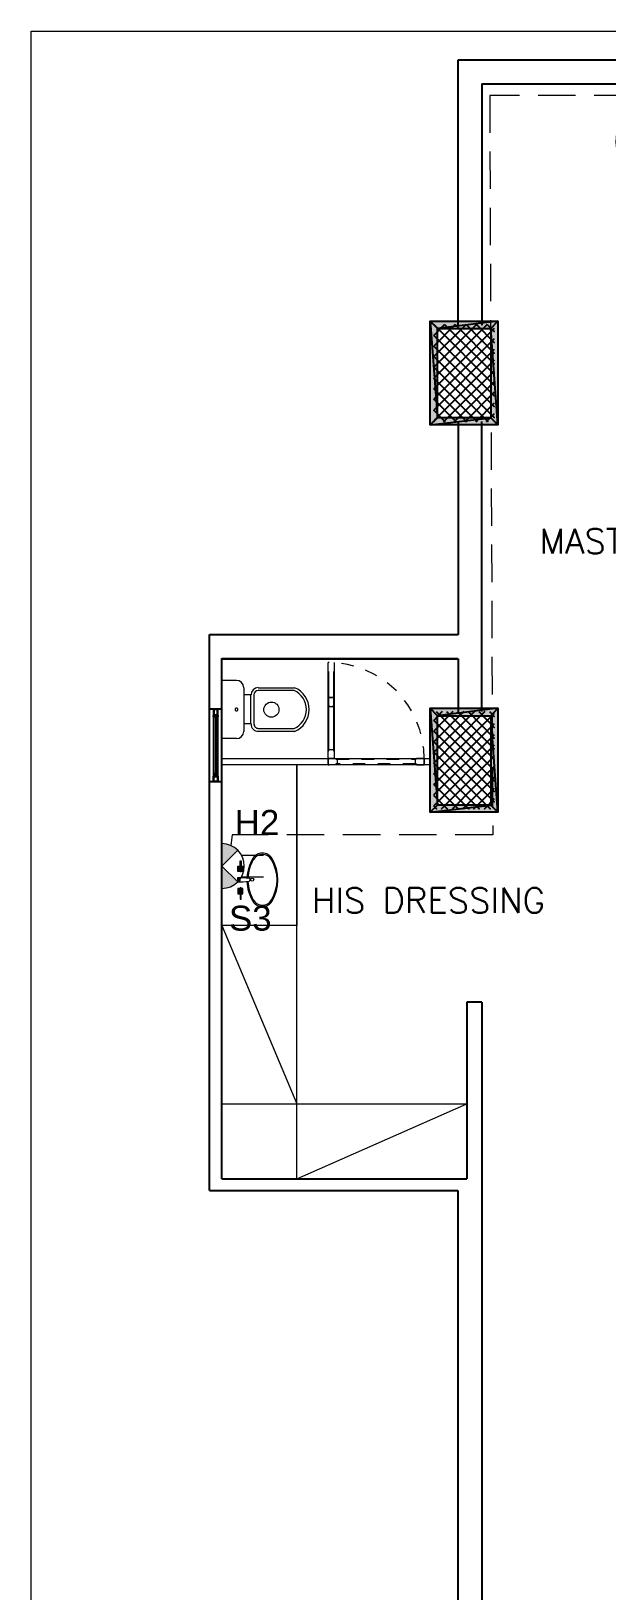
# Model space of a CAD drawing. Header units: inches. Extents: x 14 to 158, y 51 to 94.
# Drawn here: x 49.72 to 54.34, y 80.53 to 93.03 of the extents above; entities that cross this region are included whole.
import ezdxf

# ---------------------------------------------------------------- set-up
doc = ezdxf.new("R2010")
doc.units = ezdxf.units.IN
doc.header["$LTSCALE"] = 0.6
doc.header["$MEASUREMENT"] = 0
doc.linetypes.add('1st BASE_WTV$0$HIDDEN2', pattern=[0.1875, 0.125, -0.0625])
doc.linetypes.add('DASHED', pattern=[0.75, 0.5, -0.25])
doc.layers.get('0').update_dxf_attribs({"color": 253, "lineweight": 0})
for name, color, linetype, lineweight in [('1st BASE_WTV$0$A-DOOR', 253, 'Continuous', 0), ('1st BASE_WTV$0$A-DOOR-JAMB', 253, 'Continuous', 0), ('1st BASE_WTV$0$A-DOOR-OVHD', 253, '1st BASE_WTV$0$HIDDEN2', 0), ('1st BASE_WTV$0$A-DOOR-SWNG', 253, '1st BASE_WTV$0$HIDDEN2', 0), ('CABEL-L', 3, 'DASHED', 0), ('fur', 253, 'Continuous', 0), ('K Furniture', 253, 'Continuous', 0), ('LIGHT', 6, 'Continuous', 0), ('Muebles', 253, 'Continuous', 0), ('POWER', 4, 'Continuous', 0), ('text', 3, 'Continuous', 0), ('wiring1', 3, 'DASHED', 0)]:
    doc.layers.add(name, color=color, linetype=linetype, lineweight=lineweight)
doc.styles.add('SIMPLEX', font='SIMPLEX.SHX')
doc.styles.get("Standard").update_dxf_attribs({"font": 'arial.ttf'})

# ---------------------------------------------------------------- blocks, each defined once
blk = doc.blocks.new('A$C399A65E2')
at = {"layer": 'Muebles', "linetype": 'Continuous'}
for p, q in [((0.063, 0.018), (0.063, 0.027)), ((0.063, 0.027), (0.152, 0.027)), ((0.152, 0.018), (0.063, 0.018)), ((0.106, 0.027), (0.106, 0.04)), ((0.106, 0.04), (0.149, 0.04)), ((0.106, 0), (0.106, 0.018)), ((0.149, 0), (0.106, 0)), ((0.113, 0.027), (0.113, 0.034)), ((0.113, 0.034), (0.141, 0.034)), ((0.113, 0.008), (0.113, 0.018)), ((0.141, 0.008), (0.113, 0.008)), ((0.141, 0.034), (0.141, 0.027)), ((0.141, 0.018), (0.141, 0.008)), ((0.149, 0.04), (0.149, 0.027)), ((0.149, 0.018), (0.149, 0)), ((0.152, 0.027), (0.152, 0.018)), ((0.195, 0.039), (0.201, 0.09)), ((0.195, 0), (0.195, 0.039)), ((0.224, 0.018), (0.204, 0.018)), ((0.204, 0.018), (0.204, 0.006)), ((0.204, 0.006), (0.224, 0.006)), ((0.224, 0.006), (0.224, 0.018)), ((0.231, 0.04), (0.225, 0.091)), ((0.231, 0.001), (0.231, 0.04)), ((0.37, 0.027), (0.28, 0.027)), ((0.28, 0.027), (0.28, 0.018)), ((0.28, 0.018), (0.37, 0.018)), ((0.327, 0.04), (0.284, 0.04)), ((0.284, 0.04), (0.284, 0.027)), ((0.284, 0.018), (0.284, 0)), ((0.284, 0), (0.327, 0)), ((0.319, 0.034), (0.291, 0.034)), ((0.291, 0.034), (0.291, 0.027)), ((0.291, 0.018), (0.291, 0.008)), ((0.291, 0.008), (0.319, 0.008)), ((0.319, 0.027), (0.319, 0.034)), ((0.319, 0.008), (0.319, 0.018)), ((0.327, 0.027), (0.327, 0.04)), ((0.327, 0), (0.327, 0.018)), ((0.37, 0.018), (0.37, 0.027))]:
    blk.add_line(p, q, dxfattribs=at)
blk.add_circle((0.213, 0.114), 0.0126, dxfattribs=at)
for centre, radius, start, end in [((0.09, 0.196), 0.09, 120.5339, 239.4661), ((0.097, 0.196), 0.0848, 120.5339, 239.4661), ((0.215, -0.016), 0.336, 59.4662, 120.5338), ((0.215, -0.004), 0.317, 59.4662, 120.5338), ((0.333, 0.196), 0.0848, 300.5339, 59.4661), ((0.34, 0.196), 0.09, 300.5339, 59.4661), ((0.215, 0.408), 0.336, 239.4662, 267.2537), ((0.215, 0.396), 0.317, 239.4662, 267.2472), ((0.212, 0.037), 0.0405, 245.0514, 298.8984), ((0.214, 0.081), 0.0156, 42.4851, 143.5402), ((0.215, 0.396), 0.317, 272.0978, 300.5338), ((0.215, 0.408), 0.336, 272.1288, 300.5338)]:
    blk.add_arc(centre, radius, start, end, dxfattribs=at)
blk = doc.blocks.new('A$C66D173D2')
at = {"layer": 'K Furniture'}
for p, q in [((0.058, 0.583), (0.058, 0.292)), ((0.082, 0.292), (0.082, 0.579)), ((0.385, 0.579), (0.385, 0.292)), ((0.408, 0.292), (0.408, 0.583)), ((0.35, 0.257), (0.117, 0.257)), ((0.408, 0.175), (0.058, 0.175)), ((0.117, 0.233), (0.117, 0.175)), ((0.117, 0.233), (0.35, 0.233)), ((0.35, 0.233), (0.35, 0.175)), ((0, 0.117), (0, 0)), ((0.467, 0), (0, 0)), ((0.467, 0), (0.467, 0.117))]:
    blk.add_line(p, q, dxfattribs=at)
at = {"layer": 'K Furniture', "extrusion": (0, 0, -1)}
for centre, major_axis, start_param, end_param in [((0.233, 0.51), (0.134, 0.134), 4.321782, 6.673792), ((0.233, 0.51), (-0.118, 0.118), 5.919765, 8.217402), ((0.232, 0.397), (-0.0429, 0.0429), 0.785398, 7.068583), ((0.117, 0.292), (0.0412, 0.0412), 2.356194, 3.926991), ((0.117, 0.292), (0.0247, 0.0247), 2.356194, 3.926991), ((0.35, 0.292), (0.0412, 0.0412), 0.785398, 2.356194), ((0.35, 0.292), (0.0247, 0.0247), 0.785398, 2.356194), ((0.058, 0.117), (0.0412, 0.0412), 3.926991, 5.497787), ((0.233, 0.117), (-0.00825, 0.00825), 5.497786, 8.639381), ((0.408, 0.117), (0.0412, 0.0412), -0.785398, 0.785398), ((0.233, 0.117), (0.00825, 0.00825), 0.785397, 3.926992)]:
    blk.add_ellipse(centre, major_axis=major_axis, ratio=1, start_param=start_param, end_param=end_param, dxfattribs=at)
blk = doc.blocks.new('DCFVFD')
at = {"layer": 'fur'}
for points in [[(262.977, -27.973), (262.977, -27.973), (262.976, -27.972), (262.975, -27.972), (262.974, -27.971), (262.971, -27.969), (262.969, -27.967), (262.965, -27.964), (262.96, -27.961), (262.954, -27.957), (262.947, -27.952), (262.94, -27.946), (262.932, -27.941), (262.923, -27.935), (262.915, -27.928), (262.906, -27.922), (262.897, -27.916), (262.889, -27.91), (262.881, -27.904), (262.873, -27.898), (262.865, -27.893), (262.858, -27.888), (262.851, -27.883), (262.844, -27.878), (262.838, -27.873), (262.832, -27.869), (262.826, -27.864), (262.82, -27.86), (262.814, -27.856), (262.809, -27.853), (262.804, -27.849), (262.799, -27.846), (262.795, -27.842), (262.791, -27.839), (262.786, -27.836), (262.782, -27.834), (262.779, -27.831), (262.775, -27.828), (262.772, -27.826), (262.769, -27.824), (262.766, -27.822), (262.763, -27.82), (262.76, -27.818), (262.758, -27.816), (262.756, -27.814), (262.753, -27.813), (262.751, -27.811), (262.749, -27.81), (262.748, -27.809), (262.746, -27.807), (262.745, -27.806), (262.743, -27.805), (262.742, -27.804), (262.741, -27.804), (262.74, -27.803), (262.739, -27.802), (262.738, -27.802), (262.737, -27.801), (262.736, -27.8), (262.736, -27.8), (262.735, -27.8), (262.735, -27.799), (262.734, -27.799), (262.734, -27.799), (262.734, -27.798), (262.733, -27.798), (262.733, -27.798), (262.733, -27.798), (262.733, -27.798), (262.732, -27.798), (262.732, -27.797), (262.732, -27.797), (262.731, -27.797), (262.731, -27.797), (262.731, -27.796), (262.73, -27.796), (262.73, -27.796), (262.729, -27.796), (262.729, -27.795), (262.728, -27.795), (262.728, -27.795), (262.728, -27.795), (262.727, -27.795), (262.727, -27.794), (262.727, -27.794), (262.727, -27.794), (262.727, -27.794), (262.727, -27.794), (262.727, -27.794), (262.727, -27.794), (262.727, -27.794), (262.726, -27.794), (262.726, -27.794), (262.726, -27.794), (262.726, -27.794), (262.726, -27.794), (262.725, -27.794), (262.725, -27.794), (262.725, -27.794), (262.724, -27.795), (262.723, -27.795), (262.723, -27.795), (262.722, -27.795), (262.721, -27.796), (262.719, -27.796), (262.718, -27.797), (262.717, -27.797), (262.715, -27.798), (262.713, -27.799), (262.711, -27.801), (262.708, -27.802), (262.706, -27.804), (262.703, -27.806), (262.699, -27.808), (262.695, -27.81), (262.691, -27.813), (262.687, -27.816), (262.683, -27.819), (262.679, -27.822), (262.674, -27.825), (262.67, -27.828), (262.666, -27.831), (262.662, -27.834), (262.658, -27.837), (262.654, -27.841), (262.651, -27.844), (262.646, -27.848), (262.642, -27.853), (262.638, -27.857), (262.633, -27.862), (262.627, -27.868), (262.622, -27.875), (262.615, -27.883), (262.608, -27.892), (262.6, -27.903), (262.59, -27.916), (262.58, -27.93)], [(263.048, -27.926), (263.048, -27.924), (263.047, -27.923), (263.046, -27.921), (263.046, -27.919), (263.045, -27.918), (263.044, -27.916), (263.043, -27.913), (263.042, -27.911), (263.04, -27.908), (263.039, -27.905), (263.037, -27.902), (263.036, -27.898), (263.034, -27.894), (263.032, -27.89), (263.029, -27.886), (263.027, -27.882), (263.024, -27.877), (263.021, -27.873), (263.018, -27.868), (263.015, -27.863), (263.012, -27.859), (263.008, -27.854), (263.005, -27.85), (263.002, -27.845), (262.998, -27.841), (262.995, -27.837), (262.991, -27.833), (262.987, -27.83), (262.984, -27.826), (262.98, -27.822), (262.976, -27.819), (262.971, -27.815), (262.966, -27.811), (262.961, -27.807), (262.956, -27.804), (262.951, -27.8), (262.945, -27.796), (262.94, -27.793), (262.935, -27.789), (262.929, -27.786), (262.924, -27.783), (262.918, -27.78), (262.913, -27.777), (262.908, -27.774), (262.903, -27.772), (262.897, -27.77), (262.892, -27.768), (262.887, -27.766), (262.881, -27.764), (262.876, -27.762), (262.87, -27.761), (262.865, -27.759), (262.859, -27.758), (262.853, -27.757), (262.847, -27.756), (262.841, -27.755), (262.835, -27.754), (262.829, -27.753), (262.823, -27.753), (262.817, -27.752), (262.811, -27.752), (262.805, -27.752), (262.8, -27.752), (262.794, -27.752), (262.79, -27.752), (262.785, -27.752), (262.781, -27.752), (262.778, -27.752), (262.774, -27.752), (262.771, -27.752), (262.768, -27.753), (262.765, -27.753), (262.763, -27.753), (262.76, -27.754), (262.758, -27.754), (262.756, -27.754), (262.754, -27.755), (262.752, -27.755), (262.75, -27.756), (262.748, -27.756), (262.747, -27.757), (262.745, -27.757), (262.743, -27.758), (262.742, -27.759), (262.74, -27.759), (262.739, -27.76), (262.737, -27.761), (262.736, -27.761), (262.735, -27.762), (262.734, -27.763), (262.733, -27.763), (262.732, -27.764), (262.731, -27.765), (262.73, -27.766), (262.729, -27.766), (262.728, -27.767), (262.728, -27.768), (262.727, -27.769), (262.726, -27.77), (262.726, -27.771), (262.725, -27.771), (262.725, -27.772), (262.724, -27.773), (262.724, -27.774), (262.723, -27.775), (262.723, -27.776), (262.723, -27.777), (262.722, -27.777), (262.722, -27.778), (262.722, -27.779), (262.722, -27.78), (262.721, -27.781), (262.721, -27.782), (262.721, -27.783), (262.721, -27.784), (262.721, -27.785), (262.721, -27.786), (262.721, -27.787), (262.721, -27.788), (262.721, -27.789), (262.721, -27.789), (262.721, -27.79), (262.722, -27.791), (262.722, -27.791), (262.722, -27.792), (262.722, -27.792), (262.722, -27.793), (262.723, -27.793), (262.723, -27.793), (262.723, -27.794), (262.723, -27.794), (262.723, -27.794), (262.723, -27.794), (262.723, -27.794), (262.723, -27.795), (262.724, -27.795)], [(262.996, -27.961), (262.748, -27.781)], [(262.752, -28.291), (262.752, -28.29), (262.751, -28.29), (262.75, -28.289), (262.748, -28.288), (262.746, -28.287), (262.743, -28.285), (262.74, -28.282), (262.735, -28.279), (262.729, -28.275), (262.722, -28.27), (262.714, -28.264), (262.706, -28.259), (262.698, -28.253), (262.689, -28.246), (262.68, -28.24), (262.671, -28.234), (262.663, -28.228), (262.655, -28.222), (262.647, -28.217), (262.639, -28.212), (262.632, -28.206), (262.625, -28.201), (262.618, -28.197), (262.611, -28.192), (262.605, -28.188), (262.599, -28.184), (262.593, -28.18), (262.588, -28.176), (262.583, -28.172), (262.578, -28.168), (262.573, -28.165), (262.568, -28.162), (262.564, -28.159), (262.56, -28.156), (262.556, -28.153), (262.552, -28.15), (262.549, -28.148), (262.545, -28.146), (262.542, -28.143), (262.539, -28.141), (262.536, -28.139), (262.533, -28.137), (262.531, -28.136), (262.529, -28.134), (262.526, -28.133), (262.524, -28.131), (262.523, -28.13), (262.521, -28.129), (262.519, -28.127), (262.518, -28.126), (262.516, -28.125), (262.515, -28.124), (262.514, -28.124), (262.513, -28.123), (262.512, -28.122), (262.511, -28.122), (262.51, -28.121), (262.509, -28.121), (262.509, -28.12), (262.508, -28.12), (262.508, -28.119), (262.507, -28.119), (262.507, -28.119), (262.507, -28.119), (262.506, -28.118), (262.506, -28.118), (262.506, -28.118), (262.506, -28.118), (262.505, -28.118), (262.505, -28.118), (262.505, -28.117), (262.505, -28.117), (262.504, -28.117), (262.504, -28.116), (262.503, -28.116), (262.503, -28.116), (262.502, -28.115), (262.502, -28.115), (262.502, -28.115), (262.501, -28.114), (262.501, -28.114), (262.501, -28.114), (262.501, -28.114), (262.501, -28.114), (262.5, -28.114), (262.5, -28.114), (262.5, -28.114), (262.5, -28.114), (262.5, -28.113), (262.5, -28.113), (262.5, -28.113), (262.5, -28.113), (262.5, -28.113), (262.5, -28.113), (262.5, -28.113), (262.5, -28.112), (262.5, -28.112), (262.5, -28.111), (262.5, -28.111), (262.5, -28.11), (262.5, -28.109), (262.5, -28.108), (262.5, -28.107), (262.5, -28.106), (262.5, -28.105), (262.5, -28.103), (262.5, -28.101), (262.501, -28.099), (262.501, -28.096), (262.502, -28.094), (262.502, -28.091), (262.503, -28.087), (262.504, -28.083), (262.505, -28.079), (262.506, -28.074), (262.508, -28.069), (262.509, -28.064), (262.51, -28.059), (262.512, -28.054), (262.513, -28.049), (262.515, -28.044), (262.517, -28.039), (262.518, -28.035), (262.52, -28.03), (262.522, -28.025), (262.525, -28.02), (262.527, -28.014), (262.53, -28.009), (262.534, -28.002), (262.537, -27.995), (262.542, -27.988), (262.547, -27.979), (262.553, -27.969), (262.561, -27.957), (262.57, -27.945), (262.58, -27.93)], [(263.051, -27.983), (263.05, -28.006), (263.049, -28.026), (263.047, -28.042), (263.046, -28.055), (263.044, -28.066), (263.042, -28.075), (263.04, -28.083), (263.038, -28.09), (263.036, -28.096), (263.035, -28.102), (263.033, -28.108), (263.031, -28.113), (263.029, -28.118), (263.027, -28.123), (263.026, -28.127), (263.024, -28.131), (263.022, -28.135), (263.021, -28.138), (263.019, -28.142), (263.018, -28.145), (263.017, -28.148), (263.015, -28.151), (263.014, -28.154), (263.012, -28.157), (263.01, -28.161), (263.009, -28.164), (263.007, -28.168), (263.005, -28.171), (263.003, -28.175), (263.001, -28.179), (262.998, -28.183), (262.996, -28.186), (262.994, -28.19), (262.992, -28.194), (262.989, -28.197), (262.987, -28.201), (262.984, -28.205), (262.982, -28.209), (262.979, -28.213), (262.976, -28.217), (262.973, -28.221), (262.97, -28.225), (262.966, -28.229), (262.963, -28.233), (262.959, -28.238), (262.955, -28.242), (262.951, -28.247), (262.947, -28.251), (262.943, -28.256), (262.939, -28.26), (262.934, -28.265), (262.93, -28.269), (262.925, -28.274), (262.921, -28.278), (262.916, -28.282), (262.912, -28.286), (262.907, -28.29), (262.903, -28.294), (262.898, -28.298), (262.893, -28.302), (262.888, -28.305), (262.883, -28.309), (262.877, -28.313), (262.87, -28.318), (262.863, -28.322), (262.855, -28.327), (262.846, -28.332), (262.836, -28.337), (262.825, -28.342), (262.813, -28.347), (262.8, -28.352), (262.785, -28.357)], [(262.994, -28.223), (263.004, -28.208), (263.014, -28.194), (263.021, -28.182), (263.028, -28.17), (263.033, -28.16), (263.037, -28.15), (263.041, -28.141), (263.044, -28.133), (263.047, -28.124), (263.05, -28.116), (263.052, -28.107), (263.055, -28.099), (263.057, -28.091), (263.059, -28.083), (263.061, -28.075), (263.062, -28.067), (263.063, -28.059), (263.065, -28.051), (263.065, -28.044), (263.066, -28.036), (263.067, -28.028), (263.067, -28.021), (263.067, -28.013), (263.067, -28.006), (263.067, -27.999), (263.066, -27.992), (263.066, -27.985), (263.065, -27.978), (263.064, -27.972), (263.063, -27.966), (263.062, -27.96), (263.061, -27.955), (263.06, -27.95), (263.059, -27.946), (263.057, -27.942), (263.056, -27.938), (263.054, -27.935), (263.053, -27.932), (263.052, -27.93), (263.05, -27.928), (263.049, -27.926), (263.048, -27.925), (263.047, -27.924), (263.046, -27.923), (263.045, -27.923), (263.044, -27.922), (263.043, -27.922), (263.041, -27.922), (263.04, -27.923), (263.039, -27.923), (263.038, -27.924), (263.037, -27.924), (263.036, -27.926), (263.035, -27.927), (263.034, -27.929), (263.033, -27.931), (263.032, -27.934), (263.031, -27.937), (263.031, -27.941), (263.03, -27.944), (263.029, -27.948), (263.028, -27.952), (263.027, -27.956), (263.027, -27.96), (263.026, -27.963), (263.025, -27.967), (263.024, -27.97), (263.023, -27.973), (263.023, -27.975), (263.022, -27.978), (263.021, -27.98), (263.02, -27.982), (263.019, -27.983), (263.019, -27.984), (263.018, -27.985), (263.017, -27.986), (263.016, -27.986), (263.015, -27.986), (263.014, -27.986), (263.013, -27.986), (263.011, -27.986), (263.01, -27.985), (263.008, -27.985), (263.007, -27.984), (263.005, -27.984), (263.003, -27.983), (263.001, -27.982), (262.999, -27.981), (262.997, -27.98), (262.996, -27.979), (262.994, -27.978), (262.992, -27.978), (262.99, -27.977), (262.988, -27.976), (262.987, -27.975), (262.985, -27.975), (262.983, -27.974), (262.982, -27.974), (262.98, -27.973), (262.979, -27.973), (262.977, -27.973), (262.976, -27.973), (262.975, -27.973), (262.974, -27.974), (262.973, -27.974), (262.971, -27.975), (262.97, -27.976), (262.969, -27.977), (262.968, -27.978), (262.966, -27.98), (262.964, -27.983), (262.962, -27.986), (262.96, -27.989), (262.958, -27.994), (262.955, -27.999), (262.952, -28.004), (262.948, -28.01), (262.945, -28.017), (262.941, -28.024), (262.936, -28.031), (262.932, -28.039), (262.926, -28.048), (262.92, -28.057), (262.913, -28.069), (262.905, -28.082), (262.895, -28.097), (262.883, -28.115), (262.869, -28.135)], [(262.731, -28.374), (262.729, -28.373), (262.727, -28.373), (262.726, -28.373), (262.724, -28.373), (262.722, -28.373), (262.72, -28.373), (262.717, -28.372), (262.714, -28.372), (262.711, -28.372), (262.708, -28.371), (262.704, -28.371), (262.701, -28.371), (262.696, -28.37), (262.692, -28.369), (262.687, -28.369), (262.682, -28.368), (262.677, -28.367), (262.672, -28.365), (262.666, -28.364), (262.661, -28.363), (262.655, -28.361), (262.65, -28.359), (262.645, -28.358), (262.639, -28.356), (262.634, -28.354), (262.63, -28.352), (262.625, -28.35), (262.62, -28.348), (262.615, -28.345), (262.611, -28.343), (262.606, -28.34), (262.601, -28.337), (262.596, -28.334), (262.59, -28.331), (262.585, -28.327), (262.58, -28.323), (262.574, -28.319), (262.569, -28.315), (262.564, -28.311), (262.559, -28.307), (262.554, -28.303), (262.55, -28.299), (262.546, -28.295), (262.541, -28.291), (262.537, -28.287), (262.534, -28.283), (262.53, -28.278), (262.526, -28.274), (262.523, -28.27), (262.519, -28.265), (262.516, -28.26), (262.513, -28.255), (262.51, -28.25), (262.507, -28.245), (262.504, -28.24), (262.501, -28.235), (262.498, -28.229), (262.496, -28.223), (262.493, -28.218), (262.491, -28.212), (262.488, -28.207), (262.486, -28.201), (262.484, -28.196), (262.482, -28.192), (262.481, -28.187), (262.479, -28.183), (262.478, -28.179), (262.477, -28.176), (262.476, -28.172), (262.475, -28.169), (262.475, -28.166), (262.474, -28.164), (262.474, -28.161), (262.473, -28.159), (262.473, -28.156), (262.472, -28.154), (262.472, -28.152), (262.472, -28.15), (262.472, -28.148), (262.472, -28.147), (262.472, -28.145), (262.472, -28.143), (262.472, -28.141), (262.472, -28.139), (262.472, -28.138), (262.472, -28.136), (262.472, -28.135), (262.472, -28.133), (262.472, -28.132), (262.473, -28.131), (262.473, -28.129), (262.473, -28.128), (262.474, -28.127), (262.474, -28.126), (262.475, -28.125), (262.475, -28.124), (262.476, -28.123), (262.476, -28.122), (262.477, -28.121), (262.478, -28.12), (262.478, -28.119), (262.479, -28.119), (262.48, -28.118), (262.48, -28.117), (262.481, -28.117), (262.482, -28.116), (262.482, -28.115), (262.483, -28.115), (262.484, -28.114), (262.484, -28.114), (262.485, -28.113), (262.486, -28.113), (262.487, -28.112), (262.488, -28.112), (262.489, -28.112), (262.49, -28.111), (262.49, -28.111), (262.491, -28.11), (262.492, -28.11), (262.493, -28.11), (262.494, -28.11), (262.495, -28.11), (262.495, -28.11), (262.496, -28.11), (262.496, -28.11), (262.497, -28.11), (262.497, -28.11), (262.498, -28.11), (262.498, -28.11), (262.499, -28.11), (262.499, -28.11), (262.499, -28.11), (262.499, -28.11), (262.499, -28.11), (262.5, -28.11), (262.5, -28.11)], [(262.747, -28.313), (262.495, -28.138)], [(262.994, -28.223), (262.983, -28.239), (262.973, -28.252), (262.963, -28.263), (262.955, -28.273), (262.947, -28.281), (262.939, -28.289), (262.932, -28.295), (262.925, -28.301), (262.918, -28.307), (262.911, -28.312), (262.904, -28.317), (262.897, -28.322), (262.89, -28.327), (262.883, -28.332), (262.876, -28.336), (262.869, -28.34), (262.862, -28.344), (262.855, -28.347), (262.848, -28.351), (262.841, -28.354), (262.834, -28.357), (262.827, -28.36), (262.82, -28.362), (262.813, -28.364), (262.806, -28.367), (262.799, -28.369), (262.792, -28.37), (262.786, -28.372), (262.78, -28.373), (262.774, -28.374), (262.768, -28.375), (262.762, -28.376), (262.757, -28.376), (262.753, -28.377), (262.749, -28.377), (262.745, -28.376), (262.742, -28.376), (262.739, -28.376), (262.736, -28.375), (262.734, -28.375), (262.732, -28.374), (262.73, -28.373), (262.729, -28.373), (262.728, -28.372), (262.727, -28.371), (262.726, -28.37), (262.726, -28.369), (262.725, -28.368), (262.725, -28.367), (262.725, -28.366), (262.725, -28.365), (262.726, -28.363), (262.727, -28.362), (262.728, -28.361), (262.729, -28.359), (262.731, -28.357), (262.733, -28.356), (262.736, -28.354), (262.739, -28.352), (262.742, -28.35), (262.746, -28.348), (262.749, -28.346), (262.752, -28.344), (262.756, -28.342), (262.759, -28.34), (262.762, -28.338), (262.765, -28.336), (262.767, -28.334), (262.769, -28.333), (262.771, -28.331), (262.773, -28.33), (262.774, -28.329), (262.775, -28.327), (262.776, -28.326), (262.777, -28.325), (262.777, -28.324), (262.777, -28.323), (262.777, -28.322), (262.777, -28.321), (262.776, -28.32), (262.775, -28.319), (262.774, -28.317), (262.773, -28.316), (262.772, -28.315), (262.771, -28.313), (262.77, -28.312), (262.768, -28.31), (262.767, -28.309), (262.765, -28.307), (262.764, -28.306), (262.762, -28.305), (262.761, -28.303), (262.76, -28.302), (262.758, -28.3), (262.757, -28.299), (262.756, -28.297), (262.755, -28.296), (262.754, -28.295), (262.753, -28.293), (262.753, -28.292), (262.752, -28.291), (262.752, -28.29), (262.752, -28.288), (262.751, -28.287), (262.751, -28.286), (262.752, -28.285), (262.752, -28.283), (262.753, -28.282), (262.754, -28.28), (262.755, -28.278), (262.757, -28.275), (262.759, -28.273), (262.762, -28.269), (262.765, -28.265), (262.769, -28.261), (262.773, -28.256), (262.777, -28.251), (262.782, -28.246), (262.788, -28.239), (262.793, -28.233), (262.799, -28.226), (262.806, -28.218), (262.813, -28.209), (262.821, -28.199), (262.831, -28.187), (262.842, -28.172), (262.854, -28.155), (262.869, -28.135)]]:
    blk.add_lwpolyline(points, dxfattribs=at)
blk = doc.blocks.new('JTE')
at = {"layer": '1st BASE_WTV$0$A-DOOR'}
blk.add_line((153.809, -57.085), (153.039, -57.085), dxfattribs=at)
at = {"layer": '1st BASE_WTV$0$A-DOOR-JAMB'}
for p, q in [((153.039, -57.085), (153.039, -57.036)), ((153.039, -57.036), (153.049, -57.036)), ((153.101, -57.036), (153.039, -57.036)), ((153.039, -57.036), (153.039, -57.085)), ((153.039, -57.085), (153.101, -57.085)), ((153.101, -57.042), (153.101, -57.036)), ((153.111, -57.042), (153.101, -57.042)), ((153.101, -57.085), (153.101, -57.079)), ((153.101, -57.079), (153.111, -57.079)), ((153.111, -57.079), (153.111, -57.042)), ((153.737, -57.079), (153.737, -57.042)), ((153.737, -57.042), (153.747, -57.042)), ((153.747, -57.079), (153.737, -57.079)), ((153.747, -57.042), (153.747, -57.036)), ((153.747, -57.036), (153.809, -57.036)), ((153.747, -57.085), (153.747, -57.079)), ((153.809, -57.085), (153.747, -57.085)), ((153.761, -57.854), (153.761, -57.085)), ((153.761, -57.085), (153.809, -57.085)), ((153.761, -57.146), (153.761, -57.085)), ((153.761, -57.085), (153.809, -57.085)), ((153.809, -57.036), (153.799, -57.036)), ((153.809, -57.085), (153.809, -57.036)), ((153.809, -57.036), (153.809, -57.085)), ((153.809, -57.085), (153.809, -57.854)), ((153.809, -57.085), (153.809, -57.146)), ((153.766, -57.146), (153.761, -57.146)), ((153.766, -57.157), (153.766, -57.146)), ((153.766, -57.782), (153.766, -57.154)), ((153.804, -57.157), (153.766, -57.157)), ((153.809, -57.146), (153.804, -57.146)), ((153.804, -57.146), (153.804, -57.157)), ((153.804, -57.154), (153.804, -57.782)), ((153.766, -57.512), (153.761, -57.512)), ((153.761, -57.512), (153.761, -57.574)), ((153.809, -57.574), (153.761, -57.574)), ((153.761, -57.574), (153.809, -57.574)), ((153.804, -57.502), (153.766, -57.502)), ((153.766, -57.502), (153.766, -57.512)), ((153.804, -57.512), (153.804, -57.502)), ((153.809, -57.512), (153.804, -57.512)), ((153.809, -57.574), (153.809, -57.512))]:
    blk.add_line(p, q, dxfattribs=at)
at = {"layer": '1st BASE_WTV$0$A-DOOR-OVHD'}
for p, q in [((153.039, -57.036), (153.809, -57.036)), ((153.039, -57.085), (153.039, -57.036)), ((153.809, -57.085), (153.039, -57.085)), ((153.809, -57.085), (153.039, -57.085)), ((153.111, -57.042), (153.74, -57.042)), ((153.74, -57.079), (153.111, -57.079)), ((153.809, -57.036), (153.809, -57.085))]:
    blk.add_line(p, q, dxfattribs=at)
at = {"layer": '1st BASE_WTV$0$A-DOOR-SWNG'}
blk.add_arc((153.809, -57.085), 0.77, 180, 270, dxfattribs=at)
blk = doc.blocks.new('120 S')
at = {"layer": 'LIGHT', "ltscale": 0.005}
h = blk.add_hatch(color=2, dxfattribs=at)
h.dxf.hatch_style = 1
h.paths.add_polyline_path([(0.0001, 0), (-0.0847, 0.0847, 0.198912), (-0.1198, 0)])
h.paths.add_polyline_path([(0.0848, 0.0847), (0.0001, 0), (0.1199, 0, 0.198912)])
at = {"layer": 'POWER'}
for p, q in [((-0.0579, 0.1049), (-0.0579, 0.2219)), ((0.058, 0.1049), (0.058, 0.2219)), ((0.1939, 0), (-0.1938, 0))]:
    blk.add_line(p, q, dxfattribs=at)
at = {"layer": 'POWER', "ltscale": 0.005}
for q in [(-0.0847, 0.0847), (0.0848, 0.0847)]:
    blk.add_line((0.0001, 0), q, dxfattribs=at)
at = {"layer": 'POWER'}
blk.add_arc((0.0001, 0), 0.1198, 0, 180, dxfattribs=at)

msp = doc.modelspace()

# ---------------------------------------------------------------- hatches: boundary and pattern name
h = msp.add_hatch(color=256)
h.paths.add_polyline_path([(53.405, 90.645), (53.461, 90.704), (52.978, 90.645)])
h.paths.add_polyline_path([(53.461, 90.704), (52.978, 90.645), (52.921, 90.704)])
h.paths.add_polyline_path([(52.978, 90.645), (52.921, 90.704), (52.978, 89.928)])
h.paths.add_polyline_path([(52.921, 90.704), (52.978, 89.928), (52.921, 89.871)])
h.paths.add_polyline_path([(52.978, 89.928), (52.921, 89.871), (53.405, 89.928)])
h.paths.add_polyline_path([(52.921, 89.871), (53.405, 89.928), (53.461, 89.871)])
h.paths.add_polyline_path([(53.405, 89.928), (53.461, 89.871), (53.405, 90.645)])
h.paths.add_polyline_path([(53.461, 89.871), (53.405, 90.645), (53.461, 90.704)])
h = msp.add_hatch(color=256)
h.paths.add_polyline_path([(53.405, 87.541), (53.461, 87.601), (52.978, 87.541)])
h.paths.add_polyline_path([(53.461, 87.601), (52.978, 87.541), (52.921, 87.601)])
h.paths.add_polyline_path([(52.978, 87.541), (52.921, 87.601), (52.978, 86.825)])
h.paths.add_polyline_path([(52.921, 87.601), (52.978, 86.825), (52.921, 86.768)])
h.paths.add_polyline_path([(52.978, 86.825), (52.921, 86.768), (53.405, 86.825)])
h.paths.add_polyline_path([(52.921, 86.768), (53.405, 86.825), (53.461, 86.768)])
h.paths.add_polyline_path([(53.405, 86.825), (53.461, 86.768), (53.405, 87.541)])
h.paths.add_polyline_path([(53.461, 86.768), (53.405, 87.541), (53.461, 87.601)])

# ---------------------------------------------------------------- linework, layer by layer
at = {"linetype": 'Continuous', "lineweight": -2}
for p, q in [((53.334, 85.247), (53.214, 85.247)), ((53.214, 85.247), (53.214, 83.831))]:
    msp.add_line(p, q, dxfattribs=at)
msp.add_lwpolyline([(49.723, 93.027), (82.243, 93.027), (82.243, 73.436), (49.723, 73.436)], close=True)
for points in [[(53.143, 90.673), (53.143, 92.798), (53.143, 92.798)], [(53.143, 90.673), (53.143, 92.798), (53.143, 92.798)], [(53.143, 92.798), (56.095, 92.798), (56.095, 92.798)], [(53.143, 92.798), (56.095, 92.798), (56.095, 92.798)], [(53.334, 92.605), (53.334, 90.673), (53.334, 90.673)], [(53.334, 92.605), (53.334, 90.673), (53.334, 90.673)], [(53.334, 92.605), (56.013, 92.605), (56.013, 92.605)], [(53.338, 92.605), (56.013, 92.605), (56.013, 92.605)], [(53.376, 90.677), (52.949, 90.245), (52.949, 90.245)], [(53.292, 90.677), (52.949, 90.333), (52.949, 90.333)], [(53.207, 90.677), (52.949, 90.419), (52.949, 90.419)], [(53.119, 90.677), (52.949, 90.503), (52.949, 90.503)], [(53.034, 90.677), (52.949, 90.589), (52.949, 90.589)], [(52.949, 90.677), (53.433, 90.189), (53.433, 90.189)], [(53.433, 90.645), (52.949, 90.161), (52.949, 90.161)], [(53.034, 90.677), (53.433, 90.277), (53.433, 90.277)], [(53.119, 90.677), (53.433, 90.362), (53.433, 90.362)], [(53.207, 90.677), (53.433, 90.446), (53.433, 90.446)], [(53.292, 90.677), (53.433, 90.532), (53.433, 90.532)], [(53.376, 90.677), (53.433, 90.62), (53.433, 90.62)], [(52.949, 90.589), (53.433, 90.104), (53.433, 90.104)], [(53.433, 90.56), (52.949, 90.077), (52.949, 90.077)], [(52.949, 90.503), (53.433, 90.02), (53.433, 90.02)], [(53.433, 90.475), (52.949, 89.989), (52.949, 89.989)], [(52.949, 90.419), (53.433, 89.932), (53.433, 89.932)], [(53.433, 90.39), (52.949, 89.903), (52.949, 89.903)], [(52.949, 90.333), (53.383, 89.9), (53.383, 89.9)], [(52.949, 90.245), (53.295, 89.9), (53.295, 89.9)], [(53.433, 90.302), (53.03, 89.9), (53.03, 89.9)], [(52.949, 90.161), (53.211, 89.9), (53.211, 89.9)], [(53.433, 90.218), (53.116, 89.9), (53.116, 89.9)], [(53.433, 90.133), (53.2, 89.9), (53.2, 89.9)], [(52.949, 90.077), (53.126, 89.9), (53.126, 89.9)], [(52.949, 89.989), (53.037, 89.9), (53.037, 89.9)], [(53.433, 90.045), (53.288, 89.9), (53.288, 89.9)], [(52.949, 89.903), (52.953, 89.9), (52.953, 89.9)], [(53.143, 89.9), (53.143, 88.192), (53.143, 88.192)], [(53.143, 89.9), (53.143, 88.192), (53.143, 88.192)], [(53.334, 87.574), (53.334, 89.9), (53.334, 89.9)], [(53.334, 87.574), (53.334, 89.9), (53.334, 89.9)], [(53.433, 89.96), (53.372, 89.9), (53.372, 89.9)], [(51.152, 88.192), (53.141, 88.192), (53.141, 88.192)], [(51.152, 83.736), (51.152, 88.192), (51.152, 88.192)], [(51.251, 86.556), (51.251, 88), (51.251, 88)], [(51.251, 86.796), (51.251, 88), (51.251, 88)], [(53.141, 87.997), (51.251, 87.997), (53.143, 87.997)], [(51.251, 87.213), (51.251, 87.997), (51.251, 87.997)], [(51.251, 85.861), (51.251, 87.997), (51.251, 87.997)], [(53.143, 87.997), (53.143, 87.574), (53.143, 87.574)], [(51.251, 87.594), (51.152, 87.594), (51.152, 87.594)], [(51.152, 87.012), (51.152, 87.594), (51.152, 87.594)], [(51.184, 87.594), (51.184, 87.544), (51.22, 87.544), (51.22, 87.594)], [(51.22, 87.594), (51.184, 87.594), (51.184, 87.594)], [(51.184, 87.531), (51.184, 87.076), (51.184, 87.076)], [(51.202, 87.544), (51.202, 87.058), (51.202, 87.058)], [(51.206, 87.544), (51.206, 87.058), (51.206, 87.058)], [(51.22, 87.076), (51.22, 87.531), (51.22, 87.531)], [(51.251, 87.012), (51.251, 87.594), (51.251, 87.594)], [(53.359, 87.574), (52.949, 87.16), (52.949, 87.16)], [(53.274, 87.574), (52.949, 87.248), (52.949, 87.248)], [(53.189, 87.574), (52.949, 87.333), (52.949, 87.333)], [(53.101, 87.574), (52.949, 87.418), (52.949, 87.418)], [(53.017, 87.574), (52.949, 87.502), (52.949, 87.502)], [(53.433, 87.559), (52.949, 87.076), (52.949, 87.076)], [(52.949, 87.502), (53.433, 87.019), (53.433, 87.019)], [(52.967, 87.574), (53.433, 87.104), (53.433, 87.104)], [(53.052, 87.574), (53.433, 87.192), (53.433, 87.192)], [(53.137, 87.574), (53.433, 87.276), (53.433, 87.276)], [(53.225, 87.574), (53.433, 87.361), (53.433, 87.361)], [(53.309, 87.574), (53.433, 87.446), (53.433, 87.446)], [(53.394, 87.574), (53.433, 87.534), (53.433, 87.534)], [(53.433, 87.475), (52.949, 86.991), (52.949, 86.991)], [(52.949, 87.418), (53.433, 86.934), (53.433, 86.934)], [(53.433, 87.389), (52.949, 86.906), (52.949, 86.906)], [(52.949, 87.333), (53.433, 86.85), (53.433, 86.85)], [(53.433, 87.305), (52.949, 86.818), (52.949, 86.818)], [(52.949, 87.248), (53.401, 86.796), (53.401, 86.796)], [(52.949, 87.16), (53.313, 86.796), (53.313, 86.796)], [(53.433, 87.217), (53.012, 86.796), (53.012, 86.796)], [(53.433, 87.133), (53.098, 86.796), (53.098, 86.796)], [(51.251, 87.012), (51.152, 87.012), (51.152, 87.012)], [(51.184, 87.012), (51.184, 87.058), (51.22, 87.058), (51.22, 87.012)], [(51.22, 87.012), (51.184, 87.012), (51.184, 87.012)], [(52.949, 87.076), (53.229, 86.796), (53.229, 86.796)], [(52.949, 86.991), (53.143, 86.796), (53.143, 86.796)], [(53.433, 87.047), (53.182, 86.796), (53.182, 86.796)], [(52.949, 86.902), (53.055, 86.796), (53.055, 86.796)], [(53.433, 86.959), (53.27, 86.796), (53.27, 86.796)], [(53.433, 86.875), (53.356, 86.796), (53.356, 86.796)], [(52.949, 86.818), (52.971, 86.796), (52.971, 86.796)], [(51.152, 83.831), (51.152, 86.214), (51.152, 86.214)], [(51.251, 83.831), (51.251, 86.214), (51.251, 86.214)], [(53.334, 85.247), (53.334, 78.5), (53.334, 78.5)], [(51.251, 83.831), (51.251, 84.026), (51.251, 84.026)], [(51.152, 83.736), (53.141, 83.736), (53.141, 83.736)], [(51.251, 83.831), (53.214, 83.831)], [(53.141, 83.736), (53.141, 78.402), (53.141, 78.402)]]:
    msp.add_lwpolyline(points, dxfattribs=at)
for points in [[(53.461, 90.704), (52.978, 90.645), (52.921, 90.704)], [(52.978, 90.645), (52.921, 90.704), (52.978, 89.928)], [(52.921, 90.704), (52.978, 89.928), (52.921, 89.871)], [(53.405, 90.645), (53.461, 90.704), (52.978, 90.645)], [(53.461, 89.871), (53.405, 90.645), (53.461, 90.704)], [(53.405, 89.928), (53.461, 89.871), (53.405, 90.645)], [(52.978, 89.928), (52.921, 89.871), (53.405, 89.928)], [(52.921, 89.871), (53.405, 89.928), (53.461, 89.871)], [(51.202, 87.544), (51.202, 87.531), (51.184, 87.531), (51.184, 87.544)], [(51.188, 87.549), (51.215, 87.549), (51.215, 87.591), (51.188, 87.591)], [(51.199, 87.535), (51.199, 87.544), (51.188, 87.544), (51.188, 87.535)], [(51.206, 87.544), (51.22, 87.544), (51.22, 87.535), (51.206, 87.535)], [(51.206, 87.544), (51.22, 87.544), (51.22, 87.531), (51.206, 87.531)], [(53.461, 87.601), (52.978, 87.541), (52.921, 87.601)], [(52.978, 87.541), (52.921, 87.601), (52.978, 86.825)], [(52.921, 87.601), (52.978, 86.825), (52.921, 86.768)], [(53.405, 87.541), (53.461, 87.601), (52.978, 87.541)], [(53.461, 86.768), (53.405, 87.541), (53.461, 87.601)], [(53.405, 86.825), (53.461, 86.768), (53.405, 87.541)], [(51.202, 87.062), (51.202, 87.076), (51.184, 87.076), (51.184, 87.062)], [(51.199, 87.071), (51.199, 87.062), (51.188, 87.062), (51.188, 87.071)], [(51.188, 87.055), (51.215, 87.055), (51.215, 87.015), (51.188, 87.015)], [(51.206, 87.062), (51.22, 87.062), (51.22, 87.076), (51.206, 87.076)], [(51.206, 87.062), (51.22, 87.062), (51.22, 87.071), (51.206, 87.071)], [(52.978, 86.825), (52.921, 86.768), (53.405, 86.825)], [(52.921, 86.768), (53.405, 86.825), (53.461, 86.768)]]:
    msp.add_lwpolyline(points, close=True, dxfattribs=at)
at = {"layer": 'fur'}
for p, q in [((52.917, 87.149), (51.247, 87.149)), ((52.921, 87.197), (51.251, 87.197)), ((51.851, 87.149), (51.851, 85.861)), ((51.851, 85.861), (51.251, 85.861)), ((51.251, 85.861), (51.851, 84.431)), ((51.851, 83.831), (53.214, 84.431)), ((52.934, 84.431), (53.214, 84.431))]:
    msp.add_line(p, q, dxfattribs=at)
for points in [[(51.851, 83.831), (51.851, 87.149)], [(51.251, 84.431), (52.934, 84.431)]]:
    msp.add_lwpolyline(points, dxfattribs=at)
at = {"layer": 'wiring1', "linetype": 'DASHED'}
for p, q in [((55.435, 92.509), (53.397, 92.512)), ((53.397, 92.512), (53.421, 86.586)), ((51.334, 86.586), (51.324, 86.501)), ((53.421, 86.586), (51.334, 86.586))]:
    msp.add_line(p, q, dxfattribs=at)

# ---------------------------------------------------------------- block references
at = {"xscale": 1.199999999999988, "yscale": 1.199999999999988, "zscale": 1.199999999999988, "rotation": 139.6706302748599}
msp.add_blockref('DCFVFD', (273.378, -137.575), dxfattribs=at)
at = {"lineweight": 0, "rotation": 180}
msp.add_blockref('JTE', (205.911, 30.113), dxfattribs=at)
at = {"xscale": -1, "rotation": 270}
msp.add_blockref('A$C66D173D2', (51.251, 87.358), dxfattribs=at)
at = {"layer": 'CABEL-L', "xscale": 1.499999999999927, "yscale": 1.499999999999927, "zscale": 1.499999999999927, "rotation": 270}
msp.add_blockref('120 S', (51.251, 86.337), dxfattribs=at)
at = {"layer": 'fur', "rotation": 270}
msp.add_blockref('A$C399A65E2', (51.38, 86.441), dxfattribs=at)

# ---------------------------------------------------------------- texts
at = {"style": 'SIMPLEX'}
for s, p in [('MASTER BEDROOMM', (53.796, 88.84)), ('HIS DRESSING', (51.972, 85.961))]:
    msp.add_text(s, height=0.2, dxfattribs=at).set_placement(p)
at = {"layer": 'text', "linetype": 'Continuous', "insert": (51.354, 86.786), "char_height": 0.2, "attachment_point": 1}
msp.add_mtext_dynamic_manual_height_columns('H2', width=0.1714, gutter_width=1, heights=[0], dxfattribs=at)
at = {"layer": 'text', "linetype": 'DASHED', "insert": (51.308, 86.019), "char_height": 0.2, "attachment_point": 1}
msp.add_mtext_dynamic_manual_height_columns('S3', width=0.08613, gutter_width=1, heights=[0], dxfattribs=at)

doc.saveas('drawing.dxf')
